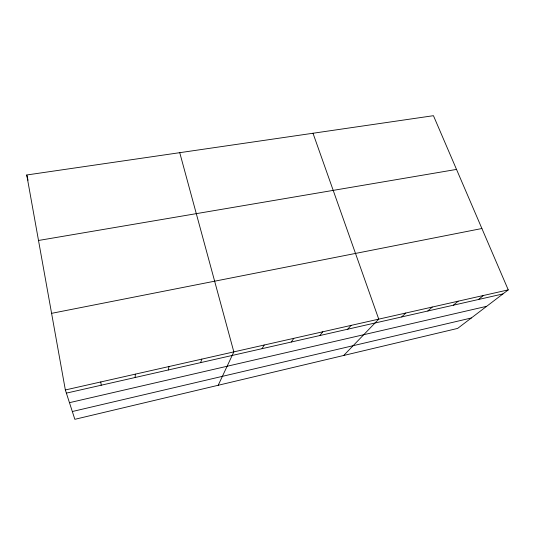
<?xml version="1.0" encoding="UTF-8"?>
<svg xmlns="http://www.w3.org/2000/svg" width="535" height="535" viewBox="0 0 535 535"><rect width="100%" height="100%" fill="white"/><g stroke="black" fill="none" stroke-linecap="round" stroke-linejoin="round"><path stroke-width="0.8" d="M135.181 377.503L135.315 374.152M168.304 369.973L168.98 366.542M200.625 362.63L201.815 359.125M218.206 385.267L233.835 351.89L179.747 152.676M262.056 348.673L264.183 345.035M291.267 342.032L293.815 338.334M319.816 335.545L322.779 331.787M347.723 329.206L351.074 325.394M343.704 355.467L378.74 319.141L313.002 133.248M401.711 316.941L405.791 313.028M427.833 311.002L432.253 307.05M453.392 305.197L458.134 301.198M478.41 299.513L483.459 295.48M508.25 289.876L457.639 328.41L74.846 419.313L65.35 389.962L26.75 174.985L433.444 115.687L508.25 289.876L65.35 389.962M72.325 411.522L471.322 317.991M69.463 402.668L486.656 306.314M66.38 393.131L502.907 293.942M51.594 313.343L481.895 228.512M38.507 240.476L456.515 169.414M26.75 174.985L28.054 180.248M100.787 381.957L101.215 385.22"/></g></svg>
